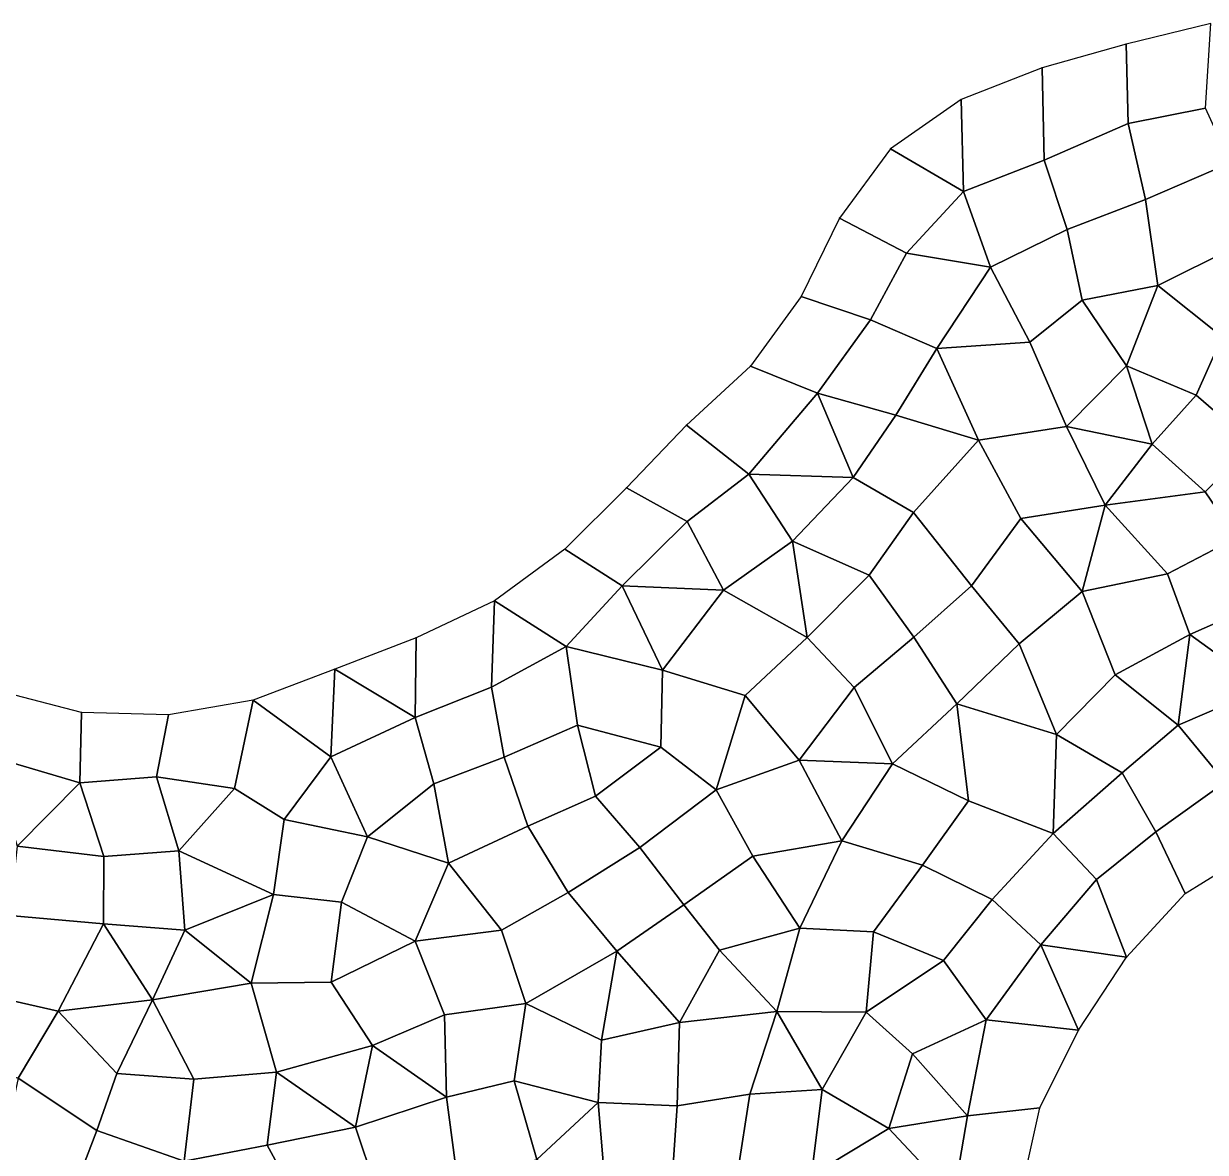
# Model space of a CAD drawing. Extents: x 727294 to 731543, y 8575035 to 8579824.
# Drawn here: x 728516.8 to 728787.9, y 8577041.6 to 8577300.5 of the extents above; entities that cross this region are included whole.
import ezdxf

# ---------------------------------------------------------------- set-up
doc = ezdxf.new("R2010")
doc.units = 0
for name, color, linetype in [('MESH_BOUND', 25, 'CONTINUOUS'), ('MESH_ELEMS', 250, 'CONTINUOUS'), ('MESH_NODES', 18, 'CONTINUOUS')]:
    doc.layers.add(name, color=color, linetype=linetype)

msp = doc.modelspace()

# ---------------------------------------------------------------- linework, layer by layer
at = {"layer": 'MESH_BOUND', "color": 25}
for points in [[(728789.11, 8577300.46, 38.17), (728769.68, 8577295.74, 38.17)], [(728769.68, 8577295.74, 38.17), (728750.43, 8577290.34, 38.17)], [(728750.43, 8577290.34, 38.17), (728731.85, 8577283.08, 38.17)], [(728731.85, 8577283.08, 38.17), (728715.68, 8577271.72, 38.17)], [(728715.68, 8577271.72, 38.17), (728703.93, 8577255.84, 38.17)], [(728703.93, 8577255.84, 38.17), (728695.12, 8577237.9, 38.17)], [(728695.12, 8577237.9, 38.17), (728683.55, 8577221.95, 38.17)], [(728683.55, 8577221.95, 38.17), (728668.88, 8577208.38, 38.17)], [(728668.88, 8577208.38, 38.17), (728655.05, 8577194, 38.17)], [(728655.05, 8577194, 38.17), (728640.91, 8577179.92, 38.17)], [(728640.91, 8577179.92, 38.17), (728624.82, 8577168.14, 38.17)], [(728624.82, 8577168.14, 38.17), (728606.85, 8577159.59, 38.17)], [(728606.85, 8577159.59, 38.17), (728588.17, 8577152.45, 38.17)], [(728588.17, 8577152.45, 38.17), (728569.49, 8577145.31, 38.17)], [(728530.05, 8577142.47, 38.17), (728510.9, 8577147.49, 38.17)], [(728569.49, 8577145.31, 38.17), (728550.01, 8577141.96, 38.17)], [(728550.01, 8577141.96, 38.17), (728530.05, 8577142.47, 38.17)], [(728783.22, 8577100.96, 38.15), (728800.05, 8577111.35, 38.17)], [(728769.77, 8577086.36, 38.17), (728783.22, 8577100.96, 38.15)], [(728758.77, 8577069.66, 38.16), (728769.77, 8577086.36, 38.17)], [(728749.86, 8577051.85, 38.04), (728758.77, 8577069.66, 38.16)], [(728745.58, 8577032.56, 38.15), (728749.86, 8577051.85, 38.04)]]:
    msp.add_polyline3d(points, dxfattribs=at)
at = {"layer": 'MESH_ELEMS', "color": 179}
for points in [[(728769.68, 8577295.74, 38.17), (728770.17, 8577277.58, 38.04), (728787.93, 8577281.09, 37.58), (728789.11, 8577300.46, 38.17)], [(728750.43, 8577290.34, 38.17), (728750.88, 8577269.19, 38.05), (728770.17, 8577277.58, 38.04), (728769.68, 8577295.74, 38.17)], [(728731.85, 8577283.08, 38.17), (728732.39, 8577262, 38.13), (728750.88, 8577269.19, 38.05), (728750.43, 8577290.34, 38.17)], [(728731.85, 8577283.08, 38.17), (728715.68, 8577271.72, 38.17), (728732.39, 8577262, 38.13), (728731.85, 8577283.08, 38.17)], [(728787.93, 8577281.09, 37.58), (728770.17, 8577277.58, 38.04), (728774.12, 8577260.15, 35.27), (728793.61, 8577268.52, 35.26)], [(728756.15, 8577253.29, 35.27), (728774.12, 8577260.15, 35.27), (728770.17, 8577277.58, 38.04), (728750.88, 8577269.19, 38.05)], [(728715.68, 8577271.72, 38.17), (728703.93, 8577255.84, 38.17), (728719.32, 8577247.83, 37.81), (728732.39, 8577262, 38.13)], [(728756.15, 8577253.29, 35.27), (728750.88, 8577269.19, 38.05), (728732.39, 8577262, 38.13), (728738.58, 8577244.63, 35.3)], [(728794.49, 8577249.15, 35.19), (728793.61, 8577268.52, 35.26), (728774.12, 8577260.15, 35.27), (728776.95, 8577240.41, 35.29)], [(728732.39, 8577262, 38.13), (728719.32, 8577247.83, 37.81), (728738.58, 8577244.63, 35.3), (728732.39, 8577262, 38.13)], [(728756.15, 8577253.29, 35.27), (728759.64, 8577237.06, 35.3), (728776.95, 8577240.41, 35.29), (728774.12, 8577260.15, 35.27)], [(728711.06, 8577232.51, 35.39), (728719.32, 8577247.83, 37.81), (728703.93, 8577255.84, 38.17), (728695.12, 8577237.9, 38.17)], [(728759.64, 8577237.06, 35.3), (728756.15, 8577253.29, 35.27), (728738.58, 8577244.63, 35.3), (728747.59, 8577227.42, 35.31)], [(728794.49, 8577249.15, 35.19), (728776.95, 8577240.41, 35.29), (728791.73, 8577228.65, 34.17), (728794.49, 8577249.15, 35.19)], [(728726.29, 8577225.93, 35.38), (728738.58, 8577244.63, 35.3), (728719.32, 8577247.83, 37.81), (728711.06, 8577232.51, 35.39)], [(728738.58, 8577244.63, 35.3), (728726.29, 8577225.93, 35.38), (728747.59, 8577227.42, 35.31), (728738.58, 8577244.63, 35.3)], [(728759.64, 8577237.06, 35.3), (728769.76, 8577221.99, 35.36), (728776.95, 8577240.41, 35.29), (728759.64, 8577237.06, 35.3)], [(728791.73, 8577228.65, 34.17), (728776.95, 8577240.41, 35.29), (728769.76, 8577221.99, 35.36), (728785.76, 8577215.26, 33.83)], [(728695.12, 8577237.9, 38.17), (728683.55, 8577221.95, 38.17), (728698.88, 8577215.75, 35.6), (728711.06, 8577232.51, 35.39)], [(728747.59, 8577227.42, 35.31), (728756.02, 8577208.08, 35.3), (728769.76, 8577221.99, 35.36), (728759.64, 8577237.06, 35.3)], [(728716.87, 8577210.68, 35.48), (728726.29, 8577225.93, 35.38), (728711.06, 8577232.51, 35.39), (728698.88, 8577215.75, 35.6)], [(728747.59, 8577227.42, 35.31), (728726.29, 8577225.93, 35.38), (728735.84, 8577204.91, 35.37), (728756.02, 8577208.08, 35.3)], [(728785.76, 8577215.26, 33.83), (728798.74, 8577204, 34.42), (728805.73, 8577219.57, 34.03), (728791.73, 8577228.65, 34.17)], [(728735.84, 8577204.91, 35.37), (728726.29, 8577225.93, 35.38), (728716.87, 8577210.68, 35.48), (728735.84, 8577204.91, 35.37)], [(728683.18, 8577197.16, 36.1), (728698.88, 8577215.75, 35.6), (728683.55, 8577221.95, 38.17), (728668.88, 8577208.38, 38.17)], [(728775.69, 8577204.02, 34.51), (728769.76, 8577221.99, 35.36), (728756.02, 8577208.08, 35.3), (728775.69, 8577204.02, 34.51)], [(728785.76, 8577215.26, 33.83), (728769.76, 8577221.99, 35.36), (728775.69, 8577204.02, 34.51), (728785.76, 8577215.26, 33.83)], [(728683.18, 8577197.16, 36.1), (728707.1, 8577196.37, 35.66), (728698.88, 8577215.75, 35.6), (728683.18, 8577197.16, 36.1)], [(728707.1, 8577196.37, 35.66), (728716.87, 8577210.68, 35.48), (728698.88, 8577215.75, 35.6), (728707.1, 8577196.37, 35.66)], [(728787.8, 8577193.12, 34.34), (728798.74, 8577204, 34.42), (728785.76, 8577215.26, 33.83), (728775.69, 8577204.02, 34.51)], [(728720.93, 8577188.37, 35.49), (728735.84, 8577204.91, 35.37), (728716.87, 8577210.68, 35.48), (728707.1, 8577196.37, 35.66)], [(728668.88, 8577208.38, 38.17), (728655.05, 8577194, 38.17), (728668.97, 8577186.26, 36.25), (728683.18, 8577197.16, 36.1)], [(728745.53, 8577186.97, 35.16), (728764.87, 8577190.06, 33.55), (728756.02, 8577208.08, 35.3), (728735.84, 8577204.91, 35.37)], [(728756.02, 8577208.08, 35.3), (728764.87, 8577190.06, 33.55), (728775.69, 8577204.02, 34.51), (728756.02, 8577208.08, 35.3)], [(728745.53, 8577186.97, 35.16), (728735.84, 8577204.91, 35.37), (728720.93, 8577188.37, 35.49), (728734.26, 8577171.57, 34.72)], [(728787.8, 8577193.12, 34.34), (728775.69, 8577204.02, 34.51), (728764.87, 8577190.06, 33.55), (728787.8, 8577193.12, 34.34)], [(728798.74, 8577204, 34.42), (728787.8, 8577193.12, 34.34), (728795.02, 8577182.56, 34.21), (728813.58, 8577190.32, 33.57)], [(728693.18, 8577181.75, 36.18), (728683.18, 8577197.16, 36.1), (728668.97, 8577186.26, 36.25), (728677.31, 8577170.52, 36.11)], [(728693.18, 8577181.75, 36.18), (728707.1, 8577196.37, 35.66), (728683.18, 8577197.16, 36.1), (728693.18, 8577181.75, 36.18)], [(728710.77, 8577174.01, 35.32), (728720.93, 8577188.37, 35.49), (728707.1, 8577196.37, 35.66), (728693.18, 8577181.75, 36.18)], [(728654.09, 8577171.56, 36.07), (728668.97, 8577186.26, 36.25), (728655.05, 8577194, 38.17), (728640.91, 8577179.92, 38.17)], [(728779.2, 8577174.26, 33.52), (728795.02, 8577182.56, 34.21), (728787.8, 8577193.12, 34.34), (728764.87, 8577190.06, 33.55)], [(728759.64, 8577170.23, 33.7), (728764.87, 8577190.06, 33.55), (728745.53, 8577186.97, 35.16), (728759.64, 8577170.23, 33.7)], [(728764.87, 8577190.06, 33.55), (728759.64, 8577170.23, 33.7), (728779.2, 8577174.26, 33.52), (728764.87, 8577190.06, 33.55)], [(728668.97, 8577186.26, 36.25), (728654.09, 8577171.56, 36.07), (728677.31, 8577170.52, 36.11), (728668.97, 8577186.26, 36.25)], [(728734.26, 8577171.57, 34.72), (728720.93, 8577188.37, 35.49), (728710.77, 8577174.01, 35.32), (728720.99, 8577159.79, 34.96)], [(728759.64, 8577170.23, 33.7), (728745.53, 8577186.97, 35.16), (728734.26, 8577171.57, 34.72), (728745.12, 8577158.24, 34.75)], [(728696.5, 8577159.7, 35.37), (728693.18, 8577181.75, 36.18), (728677.31, 8577170.52, 36.11), (728696.5, 8577159.7, 35.37)], [(728710.77, 8577174.01, 35.32), (728693.18, 8577181.75, 36.18), (728696.5, 8577159.7, 35.37), (728710.77, 8577174.01, 35.32)], [(728803.35, 8577168.82, 33.9), (728795.02, 8577182.56, 34.21), (728779.2, 8577174.26, 33.52), (728784.3, 8577160.36, 33.67)], [(728641.24, 8577157.64, 36.01), (728654.09, 8577171.56, 36.07), (728640.91, 8577179.92, 38.17), (728624.82, 8577168.14, 38.17)], [(728720.99, 8577159.79, 34.96), (728710.77, 8577174.01, 35.32), (728696.5, 8577159.7, 35.37), (728707.34, 8577148.2, 35.18)], [(728784.3, 8577160.36, 33.67), (728779.2, 8577174.26, 33.52), (728759.64, 8577170.23, 33.7), (728767.18, 8577151.16, 33.7)], [(728641.24, 8577157.64, 36.01), (728663.31, 8577152.2, 35.98), (728654.09, 8577171.56, 36.07), (728641.24, 8577157.64, 36.01)], [(728654.09, 8577171.56, 36.07), (728663.31, 8577152.2, 35.98), (728677.31, 8577170.52, 36.11), (728654.09, 8577171.56, 36.07)], [(728682.34, 8577146.38, 36), (728696.5, 8577159.7, 35.37), (728677.31, 8577170.52, 36.11), (728663.31, 8577152.2, 35.98)], [(728745.12, 8577158.24, 34.75), (728734.26, 8577171.57, 34.72), (728720.99, 8577159.79, 34.96), (728730.85, 8577144.46, 34.97)], [(728767.18, 8577151.16, 33.7), (728759.64, 8577170.23, 33.7), (728745.12, 8577158.24, 34.75), (728753.71, 8577137.43, 32.89)], [(728624.12, 8577148.33, 37.11), (728624.82, 8577168.14, 38.17), (728606.85, 8577159.59, 38.17), (728606.59, 8577141.36, 38.17)], [(728641.24, 8577157.64, 36.01), (728624.82, 8577168.14, 38.17), (728624.12, 8577148.33, 37.11), (728641.24, 8577157.64, 36.01)], [(728803.35, 8577168.82, 33.9), (728784.3, 8577160.36, 33.67), (728801.35, 8577148.11, 36.02), (728803.35, 8577168.82, 33.9)], [(728606.59, 8577141.36, 38.17), (728606.85, 8577159.59, 38.17), (728588.17, 8577152.45, 38.17), (728606.59, 8577141.36, 38.17)], [(728707.34, 8577148.2, 35.18), (728696.5, 8577159.7, 35.37), (728682.34, 8577146.38, 36), (728694.71, 8577131.6, 35.08)], [(728707.34, 8577148.2, 35.18), (728716.14, 8577130.7, 35.07), (728730.85, 8577144.46, 34.97), (728720.99, 8577159.79, 34.96)], [(728781.66, 8577139.62, 35.11), (728784.3, 8577160.36, 33.67), (728767.18, 8577151.16, 33.7), (728781.66, 8577139.62, 35.11)], [(728801.35, 8577148.11, 36.02), (728784.3, 8577160.36, 33.67), (728781.66, 8577139.62, 35.11), (728801.35, 8577148.11, 36.02)], [(728643.88, 8577139.59, 36.11), (728641.24, 8577157.64, 36.01), (728624.12, 8577148.33, 37.11), (728627.05, 8577132.27, 36.06)], [(728663.31, 8577152.2, 35.98), (728641.24, 8577157.64, 36.01), (728643.88, 8577139.59, 36.11), (728662.96, 8577134.51, 35.95)], [(728730.85, 8577144.46, 34.97), (728753.71, 8577137.43, 32.89), (728745.12, 8577158.24, 34.75), (728730.85, 8577144.46, 34.97)], [(728569.49, 8577145.31, 38.17), (728587.29, 8577132.31, 37.89), (728588.17, 8577152.45, 38.17), (728569.49, 8577145.31, 38.17)], [(728587.29, 8577132.31, 37.89), (728606.59, 8577141.36, 38.17), (728588.17, 8577152.45, 38.17), (728587.29, 8577132.31, 37.89)], [(728682.34, 8577146.38, 36), (728663.31, 8577152.2, 35.98), (728662.96, 8577134.51, 35.95), (728675.67, 8577124.77, 35.95)], [(728768.8, 8577128.69, 32.6), (728781.66, 8577139.62, 35.11), (728767.18, 8577151.16, 33.7), (728753.71, 8577137.43, 32.89)], [(728627.05, 8577132.27, 36.06), (728624.12, 8577148.33, 37.11), (728606.59, 8577141.36, 38.17), (728610.91, 8577126.14, 36.07)], [(728694.71, 8577131.6, 35.08), (728716.14, 8577130.7, 35.07), (728707.34, 8577148.2, 35.18), (728694.71, 8577131.6, 35.08)], [(728801.35, 8577148.11, 36.02), (728781.66, 8577139.62, 35.11), (728792.38, 8577126.51, 35.97), (728809.5, 8577134.38, 36.47)], [(728530.05, 8577142.47, 38.17), (728510.9, 8577147.49, 38.17), (728509.2, 8577132.38, 38.17), (728529.72, 8577126.34, 38.17)], [(728565.14, 8577125.03, 37.25), (728569.49, 8577145.31, 38.17), (728550.01, 8577141.96, 38.17), (728547.3, 8577127.74, 38.16)], [(728587.29, 8577132.31, 37.89), (728569.49, 8577145.31, 38.17), (728565.14, 8577125.03, 37.25), (728576.57, 8577117.95, 36.45)], [(728694.71, 8577131.6, 35.08), (728682.34, 8577146.38, 36), (728675.67, 8577124.77, 35.95), (728694.71, 8577131.6, 35.08)], [(728733.5, 8577122.26, 33.93), (728730.85, 8577144.46, 34.97), (728716.14, 8577130.7, 35.07), (728733.5, 8577122.26, 33.93)], [(728753.71, 8577137.43, 32.89), (728730.85, 8577144.46, 34.97), (728733.5, 8577122.26, 33.93), (728752.97, 8577114.74, 34.2)], [(728547.3, 8577127.74, 38.16), (728550.01, 8577141.96, 38.17), (728530.05, 8577142.47, 38.17), (728529.72, 8577126.34, 38.17)], [(728610.91, 8577126.14, 36.07), (728606.59, 8577141.36, 38.17), (728587.29, 8577132.31, 37.89), (728595.69, 8577113.96, 36.31)], [(728627.05, 8577132.27, 36.06), (728632.43, 8577116.46, 36.05), (728647.96, 8577123.3, 36.1), (728643.88, 8577139.59, 36.11)], [(728647.96, 8577123.3, 36.1), (728662.96, 8577134.51, 35.95), (728643.88, 8577139.59, 36.11), (728647.96, 8577123.3, 36.1)], [(728752.97, 8577114.74, 34.2), (728768.8, 8577128.69, 32.6), (728753.71, 8577137.43, 32.89), (728752.97, 8577114.74, 34.2)], [(728792.38, 8577126.51, 35.97), (728781.66, 8577139.62, 35.11), (728768.8, 8577128.69, 32.6), (728776.52, 8577115.16, 35.99)], [(728658.13, 8577111.54, 36.04), (728675.67, 8577124.77, 35.95), (728662.96, 8577134.51, 35.95), (728647.96, 8577123.3, 36.1)], [(728509.2, 8577132.38, 38.17), (728515.31, 8577111.82, 36), (728529.72, 8577126.34, 38.17), (728509.2, 8577132.38, 38.17)], [(728576.57, 8577117.95, 36.45), (728595.69, 8577113.96, 36.31), (728587.29, 8577132.31, 37.89), (728576.57, 8577117.95, 36.45)], [(728632.43, 8577116.46, 36.05), (728627.05, 8577132.27, 36.06), (728610.91, 8577126.14, 36.07), (728614.28, 8577107.92, 36.02)], [(728694.71, 8577131.6, 35.08), (728675.67, 8577124.77, 35.95), (728684.05, 8577109.52, 33.33), (728704.5, 8577113.03, 34.34)], [(728694.71, 8577131.6, 35.08), (728704.5, 8577113.03, 34.34), (728716.14, 8577130.7, 35.07), (728694.71, 8577131.6, 35.08)], [(728722.97, 8577107.47, 34.17), (728733.5, 8577122.26, 33.93), (728716.14, 8577130.7, 35.07), (728704.5, 8577113.03, 34.34)], [(728529.72, 8577126.34, 38.17), (728515.31, 8577111.82, 36), (728535.18, 8577109.46, 36.53), (728529.72, 8577126.34, 38.17)], [(728547.3, 8577127.74, 38.16), (728529.72, 8577126.34, 38.17), (728535.18, 8577109.46, 36.53), (728552.38, 8577110.77, 36.6)], [(728547.3, 8577127.74, 38.16), (728552.38, 8577110.77, 36.6), (728565.14, 8577125.03, 37.25), (728547.3, 8577127.74, 38.16)], [(728776.52, 8577115.16, 35.99), (728768.8, 8577128.69, 32.6), (728752.97, 8577114.74, 34.2), (728762.87, 8577104.19, 35.91)], [(728776.52, 8577115.16, 35.99), (728783.22, 8577100.96, 38.15), (728800.05, 8577111.35, 38.17), (728792.38, 8577126.51, 35.97)], [(728576.57, 8577117.95, 36.45), (728565.14, 8577125.03, 37.25), (728552.38, 8577110.77, 36.6), (728574.09, 8577100.76, 36.49)], [(728610.91, 8577126.14, 36.07), (728595.69, 8577113.96, 36.31), (728614.28, 8577107.92, 36.02), (728610.91, 8577126.14, 36.07)], [(728684.05, 8577109.52, 33.33), (728675.67, 8577124.77, 35.95), (728658.13, 8577111.54, 36.04), (728668.22, 8577098.37, 34.83)], [(728641.73, 8577101.21, 35.75), (728658.13, 8577111.54, 36.04), (728647.96, 8577123.3, 36.1), (728632.43, 8577116.46, 36.05)], [(728739, 8577099.6, 35.37), (728752.97, 8577114.74, 34.2), (728733.5, 8577122.26, 33.93), (728722.97, 8577107.47, 34.17)], [(728576.57, 8577117.95, 36.45), (728574.09, 8577100.76, 36.49), (728589.68, 8577098.99, 36.32), (728595.69, 8577113.96, 36.31)], [(728626.44, 8577092.6, 35.78), (728641.73, 8577101.21, 35.75), (728632.43, 8577116.46, 36.05), (728614.28, 8577107.92, 36.02)], [(728614.28, 8577107.92, 36.02), (728595.69, 8577113.96, 36.31), (728589.68, 8577098.99, 36.32), (728606.58, 8577090.07, 35.96)], [(728694.84, 8577093.04, 33.12), (728704.5, 8577113.03, 34.34), (728684.05, 8577109.52, 33.33), (728694.84, 8577093.04, 33.12)], [(728711.75, 8577092.18, 34.8), (728722.97, 8577107.47, 34.17), (728704.5, 8577113.03, 34.34), (728694.84, 8577093.04, 33.12)], [(728762.87, 8577104.19, 35.91), (728752.97, 8577114.74, 34.2), (728739, 8577099.6, 35.37), (728750.09, 8577089.24, 35.79)], [(728762.87, 8577104.19, 35.91), (728769.77, 8577086.36, 38.17), (728783.22, 8577100.96, 38.15), (728776.52, 8577115.16, 35.99)], [(728513.58, 8577095.91, 35.64), (728535.09, 8577094.04, 36.43), (728535.18, 8577109.46, 36.53), (728515.31, 8577111.82, 36)], [(728535.09, 8577094.04, 36.43), (728553.79, 8577092.57, 36.58), (728552.38, 8577110.77, 36.6), (728535.18, 8577109.46, 36.53)], [(728553.79, 8577092.57, 36.58), (728574.09, 8577100.76, 36.49), (728552.38, 8577110.77, 36.6), (728553.79, 8577092.57, 36.58)], [(728641.73, 8577101.21, 35.75), (728652.87, 8577087.74, 35.37), (728668.22, 8577098.37, 34.83), (728658.13, 8577111.54, 36.04)], [(728614.28, 8577107.92, 36.02), (728606.58, 8577090.07, 35.96), (728626.44, 8577092.6, 35.78), (728614.28, 8577107.92, 36.02)], [(728676.43, 8577088.03, 33.34), (728694.84, 8577093.04, 33.12), (728684.05, 8577109.52, 33.33), (728668.22, 8577098.37, 34.83)], [(728727.79, 8577085.66, 35.22), (728739, 8577099.6, 35.37), (728722.97, 8577107.47, 34.17), (728711.75, 8577092.18, 34.8)], [(728769.77, 8577086.36, 38.17), (728762.87, 8577104.19, 35.91), (728750.09, 8577089.24, 35.79), (728769.77, 8577086.36, 38.17)], [(728569, 8577080.42, 36.15), (728574.09, 8577100.76, 36.49), (728553.79, 8577092.57, 36.58), (728569, 8577080.42, 36.15)], [(728587.32, 8577080.66, 35.96), (728589.68, 8577098.99, 36.32), (728574.09, 8577100.76, 36.49), (728569, 8577080.42, 36.15)], [(728641.73, 8577101.21, 35.75), (728626.44, 8577092.6, 35.78), (728631.96, 8577075.78, 35.36), (728652.87, 8577087.74, 35.37)], [(728750.09, 8577089.24, 35.79), (728739, 8577099.6, 35.37), (728727.79, 8577085.66, 35.22), (728737.55, 8577072.05, 36.15)], [(728606.58, 8577090.07, 35.96), (728589.68, 8577098.99, 36.32), (728587.32, 8577080.66, 35.96), (728606.58, 8577090.07, 35.96)], [(728676.43, 8577088.03, 33.34), (728668.22, 8577098.37, 34.83), (728652.87, 8577087.74, 35.37), (728667.22, 8577071.43, 34.55)], [(728524.69, 8577074.02, 35.71), (728535.09, 8577094.04, 36.43), (728513.58, 8577095.91, 35.64), (728503.81, 8577078.78, 35.67)], [(728546.34, 8577076.61, 35.76), (728535.09, 8577094.04, 36.43), (728524.69, 8577074.02, 35.71), (728546.34, 8577076.61, 35.76)], [(728553.79, 8577092.57, 36.58), (728535.09, 8577094.04, 36.43), (728546.34, 8577076.61, 35.76), (728553.79, 8577092.57, 36.58)], [(728553.79, 8577092.57, 36.58), (728546.34, 8577076.61, 35.76), (728569, 8577080.42, 36.15), (728553.79, 8577092.57, 36.58)], [(728613.33, 8577073.17, 35.89), (728631.96, 8577075.78, 35.36), (728626.44, 8577092.6, 35.78), (728606.58, 8577090.07, 35.96)], [(728689.59, 8577073.94, 32.75), (728694.84, 8577093.04, 33.12), (728676.43, 8577088.03, 33.34), (728689.59, 8577073.94, 32.75)], [(728710.03, 8577073.76, 35.22), (728711.75, 8577092.18, 34.8), (728694.84, 8577093.04, 33.12), (728689.59, 8577073.94, 32.75)], [(728727.79, 8577085.66, 35.22), (728711.75, 8577092.18, 34.8), (728710.03, 8577073.76, 35.22), (728727.79, 8577085.66, 35.22)], [(728596.79, 8577066.11, 35.95), (728613.33, 8577073.17, 35.89), (728606.58, 8577090.07, 35.96), (728587.32, 8577080.66, 35.96)], [(728750.09, 8577089.24, 35.79), (728737.55, 8577072.05, 36.15), (728758.77, 8577069.66, 38.16), (728750.09, 8577089.24, 35.79)], [(728750.09, 8577089.24, 35.79), (728758.77, 8577069.66, 38.16), (728769.77, 8577086.36, 38.17), (728750.09, 8577089.24, 35.79)], [(728652.87, 8577087.74, 35.37), (728631.96, 8577075.78, 35.36), (728649.36, 8577067.34, 35.09), (728652.87, 8577087.74, 35.37)], [(728649.36, 8577067.34, 35.09), (728667.22, 8577071.43, 34.55), (728652.87, 8577087.74, 35.37), (728649.36, 8577067.34, 35.09)], [(728676.43, 8577088.03, 33.34), (728667.22, 8577071.43, 34.55), (728689.59, 8577073.94, 32.75), (728676.43, 8577088.03, 33.34)], [(728727.79, 8577085.66, 35.22), (728710.03, 8577073.76, 35.22), (728720.67, 8577064.23, 35.5), (728737.55, 8577072.05, 36.15)], [(728555.85, 8577058.43, 35.75), (728574.82, 8577060.01, 35.83), (728569, 8577080.42, 36.15), (728546.34, 8577076.61, 35.76)], [(728574.82, 8577060.01, 35.83), (728596.79, 8577066.11, 35.95), (728587.32, 8577080.66, 35.96), (728569, 8577080.42, 36.15)], [(728515.55, 8577058.67, 35.68), (728524.69, 8577074.02, 35.71), (728503.81, 8577078.78, 35.67), (728497.89, 8577064.41, 35.71)], [(728538.17, 8577059.73, 35.69), (728546.34, 8577076.61, 35.76), (728524.69, 8577074.02, 35.71), (728538.17, 8577059.73, 35.69)], [(728538.17, 8577059.73, 35.69), (728555.85, 8577058.43, 35.75), (728546.34, 8577076.61, 35.76), (728538.17, 8577059.73, 35.69)], [(728629.33, 8577058.04, 35.27), (728631.96, 8577075.78, 35.36), (728613.33, 8577073.17, 35.89), (728613.78, 8577054.31, 35.83)], [(728629.33, 8577058.04, 35.27), (728648.55, 8577053.03, 35.05), (728649.36, 8577067.34, 35.09), (728631.96, 8577075.78, 35.36)], [(728515.55, 8577058.67, 35.68), (728533.61, 8577046.61, 35.71), (728538.17, 8577059.73, 35.69), (728524.69, 8577074.02, 35.71)], [(728596.79, 8577066.11, 35.95), (728613.78, 8577054.31, 35.83), (728613.33, 8577073.17, 35.89), (728596.79, 8577066.11, 35.95)], [(728683.37, 8577054.97, 33.78), (728689.59, 8577073.94, 32.75), (728667.22, 8577071.43, 34.55), (728666.72, 8577052.3, 34.93)], [(728683.37, 8577054.97, 33.78), (728699.97, 8577056.03, 35.44), (728689.59, 8577073.94, 32.75), (728683.37, 8577054.97, 33.78)], [(728710.03, 8577073.76, 35.22), (728689.59, 8577073.94, 32.75), (728699.97, 8577056.03, 35.44), (728710.03, 8577073.76, 35.22)], [(728720.67, 8577064.23, 35.5), (728710.03, 8577073.76, 35.22), (728699.97, 8577056.03, 35.44), (728715.23, 8577047.07, 35.8)], [(728720.67, 8577064.23, 35.5), (728733.32, 8577049.99, 36.07), (728737.55, 8577072.05, 36.15), (728720.67, 8577064.23, 35.5)], [(728749.86, 8577051.85, 38.04), (728758.77, 8577069.66, 38.16), (728737.55, 8577072.05, 36.15), (728733.32, 8577049.99, 36.07)], [(728666.72, 8577052.3, 34.93), (728667.22, 8577071.43, 34.55), (728649.36, 8577067.34, 35.09), (728648.55, 8577053.03, 35.05)], [(728592.96, 8577047.38, 35.77), (728596.79, 8577066.11, 35.95), (728574.82, 8577060.01, 35.83), (728592.96, 8577047.38, 35.77)], [(728596.79, 8577066.11, 35.95), (728592.96, 8577047.38, 35.77), (728613.78, 8577054.31, 35.83), (728596.79, 8577066.11, 35.95)], [(728715.23, 8577047.07, 35.8), (728733.32, 8577049.99, 36.07), (728720.67, 8577064.23, 35.5), (728715.23, 8577047.07, 35.8)], [(728533.61, 8577046.61, 35.71), (728515.55, 8577058.67, 35.68), (728511.57, 8577039.88, 35.38), (728526.28, 8577027.47, 35.1)], [(728553.61, 8577039.58, 35.71), (728555.85, 8577058.43, 35.75), (728538.17, 8577059.73, 35.69), (728533.61, 8577046.61, 35.71)], [(728572.7, 8577043.26, 35.79), (728574.82, 8577060.01, 35.83), (728555.85, 8577058.43, 35.75), (728553.61, 8577039.58, 35.71)], [(728574.82, 8577060.01, 35.83), (728572.7, 8577043.26, 35.79), (728592.96, 8577047.38, 35.77), (728574.82, 8577060.01, 35.83)], [(728629.33, 8577058.04, 35.27), (728613.78, 8577054.31, 35.83), (728616.42, 8577034.63, 35.54), (728634.51, 8577039.99, 35.52)], [(728629.33, 8577058.04, 35.27), (728634.51, 8577039.99, 35.52), (728648.55, 8577053.03, 35.05), (728629.33, 8577058.04, 35.27)], [(728697.5, 8577036.39, 35.27), (728699.97, 8577056.03, 35.44), (728683.37, 8577054.97, 33.78), (728680.54, 8577036.81, 34.47)], [(728697.5, 8577036.39, 35.27), (728715.23, 8577047.07, 35.8), (728699.97, 8577056.03, 35.44), (728697.5, 8577036.39, 35.27)], [(728613.78, 8577054.31, 35.83), (728592.96, 8577047.38, 35.77), (728597.43, 8577033.96, 35.69), (728616.42, 8577034.63, 35.54)], [(728680.54, 8577036.81, 34.47), (728683.37, 8577054.97, 33.78), (728666.72, 8577052.3, 34.93), (728665.27, 8577030.95, 34.21)], [(728634.51, 8577039.99, 35.52), (728650.34, 8577032.21, 34.21), (728648.55, 8577053.03, 35.05), (728634.51, 8577039.99, 35.52)], [(728666.72, 8577052.3, 34.93), (728648.55, 8577053.03, 35.05), (728650.34, 8577032.21, 34.21), (728665.27, 8577030.95, 34.21)], [(728733.32, 8577049.99, 36.07), (728730.12, 8577031.25, 37.9), (728745.58, 8577032.56, 38.15), (728749.86, 8577051.85, 38.04)], [(728730.12, 8577031.25, 37.9), (728733.32, 8577049.99, 36.07), (728715.23, 8577047.07, 35.8), (728730.12, 8577031.25, 37.9)], [(728542.29, 8577026.43, 35.38), (728553.61, 8577039.58, 35.71), (728533.61, 8577046.61, 35.71), (728526.28, 8577027.47, 35.1)], [(728592.96, 8577047.38, 35.77), (728572.7, 8577043.26, 35.79), (728580.59, 8577028.65, 35.82), (728597.43, 8577033.96, 35.69)], [(728715.23, 8577047.07, 35.8), (728697.5, 8577036.39, 35.27), (728711.62, 8577022.78, 35.53), (728730.12, 8577031.25, 37.9)], [(728563.1, 8577022.23, 35.71), (728580.59, 8577028.65, 35.82), (728572.7, 8577043.26, 35.79), (728553.61, 8577039.58, 35.71)]]:
    msp.add_3dface(points, dxfattribs=at)
at = {"layer": 'MESH_NODES', "color": 18}
for p in [(728769.68, 8577295.74, 38.17), (728750.43, 8577290.34, 38.17), (728731.85, 8577283.08, 38.17), (728770.17, 8577277.58, 38.04), (728715.68, 8577271.72, 38.17), (728750.88, 8577269.19, 38.05), (728732.39, 8577262, 38.13), (728774.12, 8577260.15, 35.27), (728703.93, 8577255.84, 38.17), (728756.15, 8577253.29, 35.27), (728719.32, 8577247.83, 37.81), (728738.58, 8577244.63, 35.3), (728776.95, 8577240.41, 35.29), (728695.12, 8577237.9, 38.17), (728759.64, 8577237.06, 35.3), (728711.06, 8577232.51, 35.39), (728747.59, 8577227.42, 35.31), (728726.29, 8577225.93, 35.38), (728683.55, 8577221.95, 38.17), (728769.76, 8577221.99, 35.36), (728698.88, 8577215.75, 35.6), (728785.76, 8577215.26, 33.83), (728716.87, 8577210.68, 35.48), (728668.88, 8577208.38, 38.17), (728756.02, 8577208.08, 35.3), (728735.84, 8577204.91, 35.37), (728775.69, 8577204.02, 34.51), (728683.18, 8577197.16, 36.1), (728707.1, 8577196.37, 35.66), (728655.05, 8577194, 38.17), (728787.8, 8577193.12, 34.34), (728764.87, 8577190.06, 33.55), (728668.97, 8577186.26, 36.25), (728720.93, 8577188.37, 35.49), (728745.53, 8577186.97, 35.16), (728693.18, 8577181.75, 36.18), (728640.91, 8577179.92, 38.17), (728710.77, 8577174.01, 35.32), (728779.2, 8577174.26, 33.52), (728654.09, 8577171.56, 36.07), (728677.31, 8577170.52, 36.11), (728734.26, 8577171.57, 34.72), (728759.64, 8577170.23, 33.7), (728624.82, 8577168.14, 38.17), (728606.85, 8577159.59, 38.17), (728696.5, 8577159.7, 35.37), (728720.99, 8577159.79, 34.96), (728784.3, 8577160.36, 33.67), (728641.24, 8577157.64, 36.01), (728745.12, 8577158.24, 34.75), (728588.17, 8577152.45, 38.17), (728663.31, 8577152.2, 35.98), (728767.18, 8577151.16, 33.7), (728624.12, 8577148.33, 37.11), (728707.34, 8577148.2, 35.18), (728569.49, 8577145.31, 38.17), (728682.34, 8577146.38, 36), (728730.85, 8577144.46, 34.97), (728530.05, 8577142.47, 38.17), (728550.01, 8577141.96, 38.17), (728606.59, 8577141.36, 38.17), (728643.88, 8577139.59, 36.11), (728753.71, 8577137.43, 32.89), (728781.66, 8577139.62, 35.11), (728662.96, 8577134.51, 35.95), (728587.29, 8577132.31, 37.89), (728627.05, 8577132.27, 36.06), (728694.71, 8577131.6, 35.08), (728716.14, 8577130.7, 35.07), (728529.72, 8577126.34, 38.17), (728547.3, 8577127.74, 38.16), (728768.8, 8577128.69, 32.6), (728565.14, 8577125.03, 37.25), (728610.91, 8577126.14, 36.07), (728675.67, 8577124.77, 35.95), (728647.96, 8577123.3, 36.1), (728733.5, 8577122.26, 33.93), (728576.57, 8577117.95, 36.45), (728632.43, 8577116.46, 36.05), (728595.69, 8577113.96, 36.31), (728704.5, 8577113.03, 34.34), (728752.97, 8577114.74, 34.2), (728776.52, 8577115.16, 35.99), (728552.38, 8577110.77, 36.6), (728658.13, 8577111.54, 36.04), (728535.18, 8577109.46, 36.53), (728614.28, 8577107.92, 36.02), (728684.05, 8577109.52, 33.33), (728722.97, 8577107.47, 34.17), (728762.87, 8577104.19, 35.91), (728574.09, 8577100.76, 36.49), (728641.73, 8577101.21, 35.75), (728739, 8577099.6, 35.37), (728783.22, 8577100.96, 38.15), (728589.68, 8577098.99, 36.32), (728668.22, 8577098.37, 34.83), (728535.09, 8577094.04, 36.43), (728553.79, 8577092.57, 36.58), (728626.44, 8577092.6, 35.78), (728694.84, 8577093.04, 33.12), (728711.75, 8577092.18, 34.8), (728606.58, 8577090.07, 35.96), (728750.09, 8577089.24, 35.79), (728652.87, 8577087.74, 35.37), (728676.43, 8577088.03, 33.34), (728727.79, 8577085.66, 35.22), (728769.77, 8577086.36, 38.17), (728569, 8577080.42, 36.15), (728587.32, 8577080.66, 35.96), (728546.34, 8577076.61, 35.76), (728631.96, 8577075.78, 35.36), (728524.69, 8577074.02, 35.71), (728613.33, 8577073.17, 35.89), (728689.59, 8577073.94, 32.75), (728710.03, 8577073.76, 35.22), (728737.55, 8577072.05, 36.15), (728667.22, 8577071.43, 34.55), (728758.77, 8577069.66, 38.16), (728649.36, 8577067.34, 35.09), (728596.79, 8577066.11, 35.95), (728720.67, 8577064.23, 35.5), (728538.17, 8577059.73, 35.69), (728574.82, 8577060.01, 35.83), (728555.85, 8577058.43, 35.75), (728629.33, 8577058.04, 35.27), (728699.97, 8577056.03, 35.44), (728613.78, 8577054.31, 35.83), (728683.37, 8577054.97, 33.78), (728648.55, 8577053.03, 35.05), (728666.72, 8577052.3, 34.93), (728749.86, 8577051.85, 38.04), (728733.32, 8577049.99, 36.07), (728533.61, 8577046.61, 35.71), (728592.96, 8577047.38, 35.77), (728715.23, 8577047.07, 35.8), (728572.7, 8577043.26, 35.79)]:
    msp.add_point(p, dxfattribs=at)

doc.saveas('drawing.dxf')
